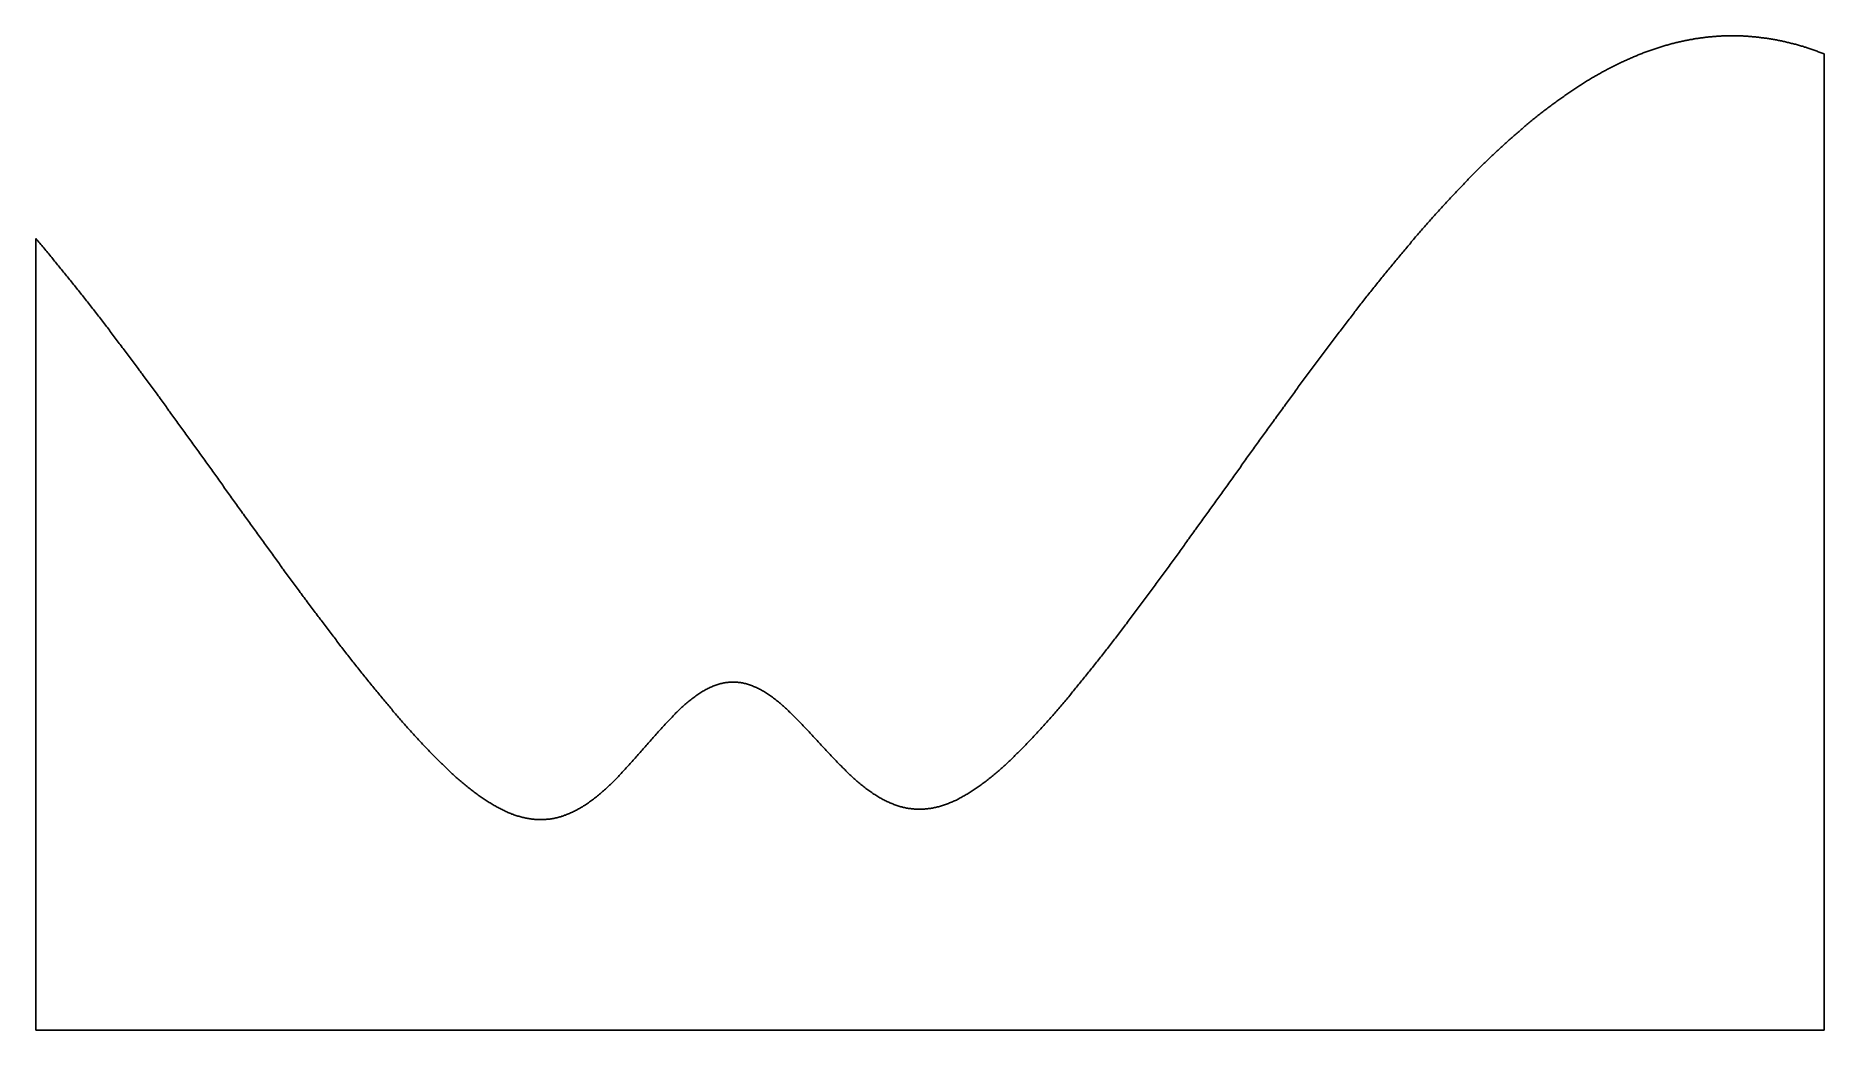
# Model space of a CAD drawing. Header units: millimetres. Extents: x -1200 to 599, y 0 to 1000.
import ezdxf

# ---------------------------------------------------------------- set-up
doc = ezdxf.new("R2010")
doc.units = ezdxf.units.MM

msp = doc.modelspace()

# ---------------------------------------------------------------- linework, layer by layer
for p, q in [((599, 981.7), (599, 0)), ((-1200, 796), (-1200, 0)), ((0, 0), (-1200, 0)), ((0, 0), (599, 0))]:
    msp.add_line(p, q)
msp.add_lwpolyline([(-1200, 796), (-1199, 794.8), (-1198, 793.7), (-1197, 792.5), (-1196, 791.3), (-1195, 790.1), (-1194, 789), (-1193, 787.8), (-1192, 786.6), (-1191, 785.4), (-1190, 784.2), (-1189, 783), (-1188, 781.8), (-1187, 780.6), (-1186, 779.4), (-1185, 778.2), (-1184, 777), (-1183, 775.8), (-1182, 774.6), (-1181, 773.4), (-1180, 772.2), (-1179, 771), (-1178, 769.8), (-1177, 768.5), (-1176, 767.3), (-1175, 766.1), (-1174, 764.9), (-1173, 763.6), (-1172, 762.4), (-1171, 761.2), (-1170, 760), (-1169, 758.7), (-1168, 757.5), (-1167, 756.2), (-1166, 755), (-1165, 753.8), (-1164, 752.5), (-1163, 751.3), (-1162, 750), (-1161, 748.8), (-1160, 747.5), (-1159, 746.3), (-1158, 745), (-1157, 743.7), (-1156, 742.5), (-1155, 741.2), (-1154, 740), (-1153, 738.7), (-1152, 737.4), (-1151, 736.2), (-1150, 734.9), (-1149, 733.6), (-1148, 732.3), (-1147, 731.1), (-1146, 729.8), (-1145, 728.5), (-1144, 727.2), (-1143, 725.9), (-1142, 724.7), (-1141, 723.4), (-1140, 722.1), (-1139, 720.8), (-1138, 719.5), (-1137, 718.2), (-1136, 716.9), (-1135, 715.6), (-1134, 714.3), (-1133, 713), (-1132, 711.7), (-1131, 710.4), (-1130, 709.1), (-1129, 707.8), (-1128, 706.5), (-1127, 705.2), (-1126, 703.9), (-1125, 702.6), (-1124, 701.3), (-1123, 699.9), (-1122, 698.6), (-1121, 697.3), (-1120, 696), (-1119, 694.7), (-1118, 693.4), (-1117, 692), (-1116, 690.7), (-1115, 689.4), (-1114, 688.1), (-1113, 686.7), (-1112, 685.4), (-1111, 684.1), (-1110, 682.7), (-1109, 681.4), (-1108, 680.1), (-1107, 678.7), (-1106, 677.4), (-1105, 676), (-1104, 674.7), (-1103, 673.4), (-1102, 672), (-1101, 670.7), (-1100, 669.3), (-1099, 668), (-1098, 666.6), (-1097, 665.3), (-1096, 663.9), (-1095, 662.6), (-1094, 661.2), (-1093, 659.9), (-1092, 658.5), (-1091, 657.2), (-1090, 655.8), (-1089, 654.5), (-1088, 653.1), (-1087, 651.8), (-1086, 650.4), (-1085, 649), (-1084, 647.7), (-1083, 646.3), (-1082, 645), (-1081, 643.6), (-1080, 642.2), (-1079, 640.9), (-1078, 639.5), (-1077, 638.1), (-1076, 636.8), (-1075, 635.4), (-1074, 634), (-1073, 632.6), (-1072, 631.3), (-1071, 629.9), (-1070, 628.5), (-1069, 627.2), (-1068, 625.8), (-1067, 624.4), (-1066, 623), (-1065, 621.7), (-1064, 620.3), (-1063, 618.9), (-1062, 617.5), (-1061, 616.1), (-1060, 614.8), (-1059, 613.4), (-1058, 612), (-1057, 610.6), (-1056, 609.2), (-1055, 607.8), (-1054, 606.5), (-1053, 605.1), (-1052, 603.7), (-1051, 602.3), (-1050, 600.9), (-1049, 599.5), (-1048, 598.2), (-1047, 596.8), (-1046, 595.4), (-1045, 594), (-1044, 592.6), (-1043, 591.2), (-1042, 589.8), (-1041, 588.4), (-1040, 587), (-1039, 585.7), (-1038, 584.3), (-1037, 582.9), (-1036, 581.5), (-1035, 580.1), (-1034, 578.7), (-1033, 577.3), (-1032, 575.9), (-1031, 574.5), (-1030, 573.1), (-1029, 571.7), (-1028, 570.3), (-1027, 568.9), (-1026, 567.5), (-1025, 566.2), (-1024, 564.8), (-1023, 563.4), (-1022, 562), (-1021, 560.6), (-1020, 559.2), (-1019, 557.8), (-1018, 556.4), (-1017, 555), (-1016, 553.6), (-1015, 552.2), (-1014, 550.8), (-1013, 549.4), (-1012, 548), (-1011, 546.6), (-1010, 545.2), (-1009, 543.8), (-1008, 542.4), (-1007, 541), (-1006, 539.7), (-1005, 538.3), (-1004, 536.9), (-1003, 535.5), (-1002, 534.1), (-1001, 532.7), (-1000, 531.3), (-999, 529.9), (-998, 528.5), (-997, 527.1), (-996, 525.7), (-995, 524.3), (-994, 522.9), (-993, 521.5), (-992, 520.1), (-991, 518.8), (-990, 517.4), (-989, 516), (-988, 514.6), (-987, 513.2), (-986, 511.8), (-985, 510.4), (-984, 509), (-983, 507.6), (-982, 506.2), (-981, 504.9), (-980, 503.5), (-979, 502.1), (-978, 500.7), (-977, 499.3), (-976, 497.9), (-975, 496.5), (-974, 495.2), (-973, 493.8), (-972, 492.4), (-971, 491), (-970, 489.6), (-969, 488.2), (-968, 486.9), (-967, 485.5), (-966, 484.1), (-965, 482.7), (-964, 481.3), (-963, 480), (-962, 478.6), (-961, 477.2), (-960, 475.8), (-959, 474.5), (-958, 473.1), (-957, 471.7), (-956, 470.3), (-955, 469), (-954, 467.6), (-953, 466.2), (-952, 464.8), (-951, 463.5), (-950, 462.1), (-949, 460.7), (-948, 459.4), (-947, 458), (-946, 456.6), (-945, 455.3), (-944, 453.9), (-943, 452.6), (-942, 451.2), (-941, 449.8), (-940, 448.5), (-939, 447.1), (-938, 445.8), (-937, 444.4), (-936, 443.1), (-935, 441.7), (-934, 440.3), (-933, 439), (-932, 437.6), (-931, 436.3), (-930, 435), (-929, 433.6), (-928, 432.3), (-927, 430.9), (-926, 429.6), (-925, 428.2), (-924, 426.9), (-923, 425.5), (-922, 424.2), (-921, 422.9), (-920, 421.5), (-919, 420.2), (-918, 418.9), (-917, 417.5), (-916, 416.2), (-915, 414.9), (-914, 413.5), (-913, 412.2), (-912, 410.9), (-911, 409.6), (-910, 408.2), (-909, 406.9), (-908, 405.6), (-907, 404.3), (-906, 403), (-905, 401.7), (-904, 400.3), (-903, 399), (-902, 397.7), (-901, 396.4), (-900, 395.1), (-899, 393.8), (-898, 392.5), (-897, 391.2), (-896, 389.9), (-895, 388.6), (-894, 387.3), (-893, 386), (-892, 384.7), (-891, 383.4), (-890, 382.1), (-889, 380.8), (-888, 379.6), (-887, 378.3), (-886, 377), (-885, 375.7), (-884, 374.4), (-883, 373.1), (-882, 371.9), (-881, 370.6), (-880, 369.3), (-879, 368.1), (-878, 366.8), (-877, 365.5), (-876, 364.3), (-875, 363), (-874, 361.7), (-873, 360.5), (-872, 359.2), (-871, 358), (-870, 356.7), (-869, 355.5), (-868, 354.2), (-867, 353), (-866, 351.7), (-865, 350.5), (-864, 349.3), (-863, 348), (-862, 346.8), (-861, 345.6), (-860, 344.3), (-859, 343.1), (-858, 341.9), (-857, 340.7), (-856, 339.5), (-855, 338.2), (-854, 337), (-853, 335.8), (-852, 334.6), (-851, 333.4), (-850, 332.2), (-849, 331), (-848, 329.8), (-847, 328.6), (-846, 327.4), (-845, 326.2), (-844, 325.1), (-843, 323.9), (-842, 322.7), (-841, 321.5), (-840, 320.3), (-839, 319.2), (-838, 318), (-837, 316.8), (-836, 315.7), (-835, 314.5), (-834, 313.4), (-833, 312.2), (-832, 311.1), (-831, 309.9), (-830, 308.8), (-829, 307.6), (-828, 306.5), (-827, 305.4), (-826, 304.2), (-825, 303.1), (-824, 302), (-823, 300.9), (-822, 299.8), (-821, 298.7), (-820, 297.6), (-819, 296.5), (-818, 295.4), (-817, 294.3), (-816, 293.2), (-815, 292.1), (-814, 291), (-813, 289.9), (-812, 288.9), (-811, 287.8), (-810, 286.7), (-809, 285.7), (-808, 284.6), (-807, 283.5), (-806, 282.5), (-805, 281.5), (-804, 280.4), (-803, 279.4), (-802, 278.4), (-801, 277.3), (-800, 276.3), (-799, 275.3), (-798, 274.3), (-797, 273.3), (-796, 272.3), (-795, 271.3), (-794, 270.3), (-793, 269.3), (-792, 268.3), (-791, 267.4), (-790, 266.4), (-789, 265.4), (-788, 264.5), (-787, 263.5), (-786, 262.6), (-785, 261.6), (-784, 260.7), (-783, 259.8), (-782, 258.8), (-781, 257.9), (-780, 257), (-779, 256.1), (-778, 255.2), (-777, 254.3), (-776, 253.4), (-775, 252.6), (-774, 251.7), (-773, 250.8), (-772, 250), (-771, 249.1), (-770, 248.3), (-769, 247.4), (-768, 246.6), (-767, 245.8), (-766, 245), (-765, 244.2), (-764, 243.4), (-763, 242.6), (-762, 241.8), (-761, 241), (-760, 240.3), (-759, 239.5), (-758, 238.7), (-757, 238), (-756, 237.3), (-755, 236.5), (-754, 235.8), (-753, 235.1), (-752, 234.4), (-751, 233.7), (-750, 233), (-749, 232.3), (-748, 231.7), (-747, 231), (-746, 230.4), (-745, 229.7), (-744, 229.1), (-743, 228.5), (-742, 227.9), (-741, 227.3), (-740, 226.7), (-739, 226.1), (-738, 225.5), (-737, 225), (-736, 224.4), (-735, 223.9), (-734, 223.3), (-733, 222.8), (-732, 222.3), (-731, 221.8), (-730, 221.3), (-729, 220.8), (-728, 220.4), (-727, 219.9), (-726, 219.5), (-725, 219.1), (-724, 218.6), (-723, 218.2), (-722, 217.8), (-721, 217.4), (-720, 217.1), (-719, 216.7), (-718, 216.4), (-717, 216), (-716, 215.7), (-715, 215.4), (-714, 215.1), (-713, 214.8), (-712, 214.5), (-711, 214.3), (-710, 214), (-709, 213.8), (-708, 213.5), (-707, 213.3), (-706, 213.1), (-705, 213), (-704, 212.8), (-703, 212.6), (-702, 212.5), (-701, 212.3), (-700, 212.2), (-699, 212.1), (-698, 212), (-697, 212), (-696, 211.9), (-695, 211.9), (-694, 211.8), (-693, 211.8), (-692, 211.8), (-691, 211.8), (-690, 211.8), (-689, 211.9), (-688, 211.9), (-687, 212), (-686, 212.1), (-685, 212.2), (-684, 212.3), (-683, 212.4), (-682, 212.5), (-681, 212.7), (-680, 212.9), (-679, 213), (-678, 213.2), (-677, 213.5), (-676, 213.7), (-675, 213.9), (-674, 214.2), (-673, 214.5), (-672, 214.7), (-671, 215.1), (-670, 215.4), (-669, 215.7), (-668, 216.1), (-667, 216.4), (-666, 216.8), (-665, 217.2), (-664, 217.6), (-663, 218), (-662, 218.5), (-661, 218.9), (-660, 219.4), (-659, 219.9), (-658, 220.3), (-657, 220.9), (-656, 221.4), (-655, 221.9), (-654, 222.5), (-653, 223), (-652, 223.6), (-651, 224.2), (-650, 224.8), (-649, 225.5), (-648, 226.1), (-647, 226.8), (-646, 227.4), (-645, 228.1), (-644, 228.8), (-643, 229.5), (-642, 230.2), (-641, 231), (-640, 231.7), (-639, 232.5), (-638, 233.2), (-637, 234), (-636, 234.8), (-635, 235.6), (-634, 236.4), (-633, 237.3), (-632, 238.1), (-631, 239), (-630, 239.9), (-629, 240.7), (-628, 241.6), (-627, 242.5), (-626, 243.5), (-625, 244.4), (-624, 245.3), (-623, 246.3), (-622, 247.2), (-621, 248.2), (-620, 249.2), (-619, 250.1), (-618, 251.1), (-617, 252.1), (-616, 253.2), (-615, 254.2), (-614, 255.2), (-613, 256.2), (-612, 257.3), (-611, 258.3), (-610, 259.4), (-609, 260.5), (-608, 261.5), (-607, 262.6), (-606, 263.7), (-605, 264.8), (-604, 265.9), (-603, 267), (-602, 268.1), (-601, 269.2), (-600, 270.3), (-599, 271.4), (-598, 272.6), (-597, 273.7), (-596, 274.8), (-595, 276), (-594, 277.1), (-593, 278.2), (-592, 279.4), (-591, 280.5), (-590, 281.7), (-589, 282.8), (-588, 284), (-587, 285.1), (-586, 286.2), (-585, 287.4), (-584, 288.5), (-583, 289.7), (-582, 290.8), (-581, 292), (-580, 293.1), (-579, 294.2), (-578, 295.4), (-577, 296.5), (-576, 297.6), (-575, 298.8), (-574, 299.9), (-573, 301), (-572, 302.1), (-571, 303.2), (-570, 304.3), (-569, 305.4), (-568, 306.5), (-567, 307.6), (-566, 308.7), (-565, 309.7), (-564, 310.8), (-563, 311.8), (-562, 312.9), (-561, 313.9), (-560, 314.9), (-559, 316), (-558, 317), (-557, 318), (-556, 319), (-555, 319.9), (-554, 320.9), (-553, 321.9), (-552, 322.8), (-551, 323.7), (-550, 324.7), (-549, 325.6), (-548, 326.5), (-547, 327.4), (-546, 328.2), (-545, 329.1), (-544, 329.9), (-543, 330.8), (-542, 331.6), (-541, 332.4), (-540, 333.2), (-539, 333.9), (-538, 334.7), (-537, 335.4), (-536, 336.2), (-535, 336.9), (-534, 337.6), (-533, 338.2), (-532, 338.9), (-531, 339.5), (-530, 340.2), (-529, 340.8), (-528, 341.4), (-527, 341.9), (-526, 342.5), (-525, 343), (-524, 343.5), (-523, 344), (-522, 344.5), (-521, 345), (-520, 345.4), (-519, 345.9), (-518, 346.3), (-517, 346.6), (-516, 347), (-515, 347.4), (-514, 347.7), (-513, 348), (-512, 348.3), (-511, 348.5), (-510, 348.8), (-509, 349), (-508, 349.2), (-507, 349.4), (-506, 349.6), (-505, 349.7), (-504, 349.8), (-503, 349.9), (-502, 350), (-501, 350.1), (-500, 350.1), (-499, 350.1), (-498, 350.1), (-497, 350.1), (-496, 350), (-495, 350), (-494, 349.9), (-493, 349.8), (-492, 349.7), (-491, 349.5), (-490, 349.4), (-489, 349.2), (-488, 349), (-487, 348.7), (-486, 348.5), (-485, 348.2), (-484, 347.9), (-483, 347.6), (-482, 347.3), (-481, 347), (-480, 346.6), (-479, 346.2), (-478, 345.8), (-477, 345.4), (-476, 344.9), (-475, 344.5), (-474, 344), (-473, 343.5), (-472, 343), (-471, 342.5), (-470, 341.9), (-469, 341.3), (-468, 340.8), (-467, 340.2), (-466, 339.5), (-465, 338.9), (-464, 338.3), (-463, 337.6), (-462, 336.9), (-461, 336.2), (-460, 335.5), (-459, 334.8), (-458, 334), (-457, 333.3), (-456, 332.5), (-455, 331.7), (-454, 330.9), (-453, 330.1), (-452, 329.3), (-451, 328.4), (-450, 327.6), (-449, 326.7), (-448, 325.8), (-447, 324.9), (-446, 324), (-445, 323.1), (-444, 322.2), (-443, 321.3), (-442, 320.3), (-441, 319.4), (-440, 318.4), (-439, 317.4), (-438, 316.5), (-437, 315.5), (-436, 314.5), (-435, 313.5), (-434, 312.5), (-433, 311.4), (-432, 310.4), (-431, 309.4), (-430, 308.3), (-429, 307.3), (-428, 306.2), (-427, 305.2), (-426, 304.1), (-425, 303.1), (-424, 302), (-423, 300.9), (-422, 299.9), (-421, 298.8), (-420, 297.7), (-419, 296.6), (-418, 295.5), (-417, 294.4), (-416, 293.4), (-415, 292.3), (-414, 291.2), (-413, 290.1), (-412, 289), (-411, 287.9), (-410, 286.8), (-409, 285.7), (-408, 284.6), (-407, 283.6), (-406, 282.5), (-405, 281.4), (-404, 280.3), (-403, 279.2), (-402, 278.2), (-401, 277.1), (-400, 276), (-399, 275), (-398, 273.9), (-397, 272.9), (-396, 271.8), (-395, 270.8), (-394, 269.7), (-393, 268.7), (-392, 267.7), (-391, 266.7), (-390, 265.7), (-389, 264.6), (-388, 263.6), (-387, 262.7), (-386, 261.7), (-385, 260.7), (-384, 259.7), (-383, 258.8), (-382, 257.8), (-381, 256.9), (-380, 256), (-379, 255), (-378, 254.1), (-377, 253.2), (-376, 252.3), (-375, 251.4), (-374, 250.6), (-373, 249.7), (-372, 248.9), (-371, 248), (-370, 247.2), (-369, 246.4), (-368, 245.6), (-367, 244.8), (-366, 244), (-365, 243.2), (-364, 242.5), (-363, 241.7), (-362, 241), (-361, 240.3), (-360, 239.6), (-359, 238.9), (-358, 238.2), (-357, 237.5), (-356, 236.9), (-355, 236.2), (-354, 235.6), (-353, 235), (-352, 234.4), (-351, 233.8), (-350, 233.2), (-349, 232.7), (-348, 232.1), (-347, 231.6), (-346, 231.1), (-345, 230.6), (-344, 230.1), (-343, 229.6), (-342, 229.2), (-341, 228.7), (-340, 228.3), (-339, 227.9), (-338, 227.5), (-337, 227.1), (-336, 226.7), (-335, 226.3), (-334, 226), (-333, 225.7), (-332, 225.4), (-331, 225.1), (-330, 224.8), (-329, 224.5), (-328, 224.3), (-327, 224), (-326, 223.8), (-325, 223.6), (-324, 223.4), (-323, 223.2), (-322, 223.1), (-321, 222.9), (-320, 222.8), (-319, 222.6), (-318, 222.5), (-317, 222.5), (-316, 222.4), (-315, 222.3), (-314, 222.3), (-313, 222.2), (-312, 222.2), (-311, 222.2), (-310, 222.2), (-309, 222.2), (-308, 222.3), (-307, 222.3), (-306, 222.4), (-305, 222.5), (-304, 222.6), (-303, 222.7), (-302, 222.8), (-301, 223), (-300, 223.1), (-299, 223.3), (-298, 223.4), (-297, 223.6), (-296, 223.8), (-295, 224.1), (-294, 224.3), (-293, 224.5), (-292, 224.8), (-291, 225.1), (-290, 225.3), (-289, 225.6), (-288, 225.9), (-287, 226.3), (-286, 226.6), (-285, 227), (-284, 227.3), (-283, 227.7), (-282, 228.1), (-281, 228.5), (-280, 228.9), (-279, 229.3), (-278, 229.7), (-277, 230.2), (-276, 230.6), (-275, 231.1), (-274, 231.5), (-273, 232), (-272, 232.5), (-271, 233), (-270, 233.6), (-269, 234.1), (-268, 234.6), (-267, 235.2), (-266, 235.8), (-265, 236.3), (-264, 236.9), (-263, 237.5), (-262, 238.1), (-261, 238.7), (-260, 239.3), (-259, 240), (-258, 240.6), (-257, 241.3), (-256, 241.9), (-255, 242.6), (-254, 243.3), (-253, 244), (-252, 244.7), (-251, 245.4), (-250, 246.1), (-249, 246.8), (-248, 247.6), (-247, 248.3), (-246, 249.1), (-245, 249.8), (-244, 250.6), (-243, 251.4), (-242, 252.2), (-241, 253), (-240, 253.8), (-239, 254.6), (-238, 255.4), (-237, 256.2), (-236, 257), (-235, 257.9), (-234, 258.7), (-233, 259.6), (-232, 260.4), (-231, 261.3), (-230, 262.2), (-229, 263.1), (-228, 264), (-227, 264.9), (-226, 265.8), (-225, 266.7), (-224, 267.6), (-223, 268.5), (-222, 269.4), (-221, 270.4), (-220, 271.3), (-219, 272.3), (-218, 273.2), (-217, 274.2), (-216, 275.1), (-215, 276.1), (-214, 277.1), (-213, 278.1), (-212, 279), (-211, 280), (-210, 281), (-209, 282), (-208, 283.1), (-207, 284.1), (-206, 285.1), (-205, 286.1), (-204, 287.1), (-203, 288.2), (-202, 289.2), (-201, 290.3), (-200, 291.3), (-199, 292.4), (-198, 293.4), (-197, 294.5), (-196, 295.6), (-195, 296.6), (-194, 297.7), (-193, 298.8), (-192, 299.9), (-191, 301), (-190, 302.1), (-189, 303.2), (-188, 304.3), (-187, 305.4), (-186, 306.5), (-185, 307.6), (-184, 308.7), (-183, 309.8), (-182, 311), (-181, 312.1), (-180, 313.2), (-179, 314.4), (-178, 315.5), (-177, 316.6), (-176, 317.8), (-175, 318.9), (-174, 320.1), (-173, 321.3), (-172, 322.4), (-171, 323.6), (-170, 324.8), (-169, 325.9), (-168, 327.1), (-167, 328.3), (-166, 329.5), (-165, 330.6), (-164, 331.8), (-163, 333), (-162, 334.2), (-161, 335.4), (-160, 336.6), (-159, 337.8), (-158, 339), (-157, 340.2), (-156, 341.4), (-155, 342.7), (-154, 343.9), (-153, 345.1), (-152, 346.3), (-151, 347.5), (-150, 348.8), (-149, 350), (-148, 351.2), (-147, 352.5), (-146, 353.7), (-145, 354.9), (-144, 356.2), (-143, 357.4), (-142, 358.7), (-141, 359.9), (-140, 361.2), (-139, 362.4), (-138, 363.7), (-137, 364.9), (-136, 366.2), (-135, 367.4), (-134, 368.7), (-133, 370), (-132, 371.2), (-131, 372.5), (-130, 373.8), (-129, 375.1), (-128, 376.3), (-127, 377.6), (-126, 378.9), (-125, 380.2), (-124, 381.5), (-123, 382.7), (-122, 384), (-121, 385.3), (-120, 386.6), (-119, 387.9), (-118, 389.2), (-117, 390.5), (-116, 391.8), (-115, 393.1), (-114, 394.4), (-113, 395.7), (-112, 397), (-111, 398.3), (-110, 399.6), (-109, 400.9), (-108, 402.3), (-107, 403.6), (-106, 404.9), (-105, 406.2), (-104, 407.5), (-103, 408.8), (-102, 410.2), (-101, 411.5), (-100, 412.8), (-99, 414.1), (-98, 415.5), (-97, 416.8), (-96, 418.1), (-95, 419.5), (-94, 420.8), (-93, 422.1), (-92, 423.5), (-91, 424.8), (-90, 426.1), (-89, 427.5), (-88, 428.8), (-87, 430.2), (-86, 431.5), (-85, 432.8), (-84, 434.2), (-83, 435.5), (-82, 436.9), (-81, 438.2), (-80, 439.6), (-79, 440.9), (-78, 442.3), (-77, 443.6), (-76, 445), (-75, 446.3), (-74, 447.7), (-73, 449.1), (-72, 450.4), (-71, 451.8), (-70, 453.1), (-69, 454.5), (-68, 455.9), (-67, 457.2), (-66, 458.6), (-65, 460), (-64, 461.3), (-63, 462.7), (-62, 464.1), (-61, 465.4), (-60, 466.8), (-59, 468.2), (-58, 469.5), (-57, 470.9), (-56, 472.3), (-55, 473.7), (-54, 475), (-53, 476.4), (-52, 477.8), (-51, 479.2), (-50, 480.5), (-49, 481.9), (-48, 483.3), (-47, 484.7), (-46, 486.1), (-45, 487.4), (-44, 488.8), (-43, 490.2), (-42, 491.6), (-41, 493), (-40, 494.3), (-39, 495.7), (-38, 497.1), (-37, 498.5), (-36, 499.9), (-35, 501.3), (-34, 502.7), (-33, 504), (-32, 505.4), (-31, 506.8), (-30, 508.2), (-29, 509.6), (-28, 511), (-27, 512.4), (-26, 513.8), (-25, 515.2), (-24, 516.6), (-23, 517.9), (-22, 519.3), (-21, 520.7), (-20, 522.1), (-19, 523.5), (-18, 524.9), (-17, 526.3), (-16, 527.7), (-15, 529.1), (-14, 530.5), (-13, 531.9), (-12, 533.3), (-11, 534.7), (-10, 536.1), (-9, 537.4), (-8, 538.8), (-7, 540.2), (-6, 541.6), (-5, 543), (-4, 544.4), (-3, 545.8), (-2, 547.2), (-1, 548.6), (0, 550), (1, 551.4), (2, 552.8), (3, 554.2), (4, 555.6), (5, 557), (6, 558.4), (7, 559.8), (8, 561.2), (9, 562.6), (10, 563.9), (11, 565.3), (12, 566.7), (13, 568.1), (14, 569.5), (15, 570.9), (16, 572.3), (17, 573.7), (18, 575.1), (19, 576.5), (20, 577.9), (21, 579.3), (22, 580.7), (23, 582.1), (24, 583.4), (25, 584.8), (26, 586.2), (27, 587.6), (28, 589), (29, 590.4), (30, 591.8), (31, 593.2), (32, 594.6), (33, 596), (34, 597.3), (35, 598.7), (36, 600.1), (37, 601.5), (38, 602.9), (39, 604.3), (40, 605.7), (41, 607), (42, 608.4), (43, 609.8), (44, 611.2), (45, 612.6), (46, 614), (47, 615.3), (48, 616.7), (49, 618.1), (50, 619.5), (51, 620.8), (52, 622.2), (53, 623.6), (54, 625), (55, 626.4), (56, 627.7), (57, 629.1), (58, 630.5), (59, 631.8), (60, 633.2), (61, 634.6), (62, 636), (63, 637.3), (64, 638.7), (65, 640.1), (66, 641.4), (67, 642.8), (68, 644.2), (69, 645.5), (70, 646.9), (71, 648.2), (72, 649.6), (73, 651), (74, 652.3), (75, 653.7), (76, 655), (77, 656.4), (78, 657.8), (79, 659.1), (80, 660.5), (81, 661.8), (82, 663.2), (83, 664.5), (84, 665.9), (85, 667.2), (86, 668.6), (87, 669.9), (88, 671.2), (89, 672.6), (90, 673.9), (91, 675.3), (92, 676.6), (93, 677.9), (94, 679.3), (95, 680.6), (96, 682), (97, 683.3), (98, 684.6), (99, 685.9), (100, 687.3), (101, 688.6), (102, 689.9), (103, 691.3), (104, 692.6), (105, 693.9), (106, 695.2), (107, 696.5), (108, 697.9), (109, 699.2), (110, 700.5), (111, 701.8), (112, 703.1), (113, 704.4), (114, 705.7), (115, 707), (116, 708.4), (117, 709.7), (118, 711), (119, 712.3), (120, 713.6), (121, 714.9), (122, 716.2), (123, 717.5), (124, 718.8), (125, 720), (126, 721.3), (127, 722.6), (128, 723.9), (129, 725.2), (130, 726.5), (131, 727.8), (132, 729), (133, 730.3), (134, 731.6), (135, 732.9), (136, 734.1), (137, 735.4), (138, 736.7), (139, 738), (140, 739.2), (141, 740.5), (142, 741.8), (143, 743), (144, 744.3), (145, 745.5), (146, 746.8), (147, 748), (148, 749.3), (149, 750.5), (150, 751.8), (151, 753), (152, 754.3), (153, 755.5), (154, 756.8), (155, 758), (156, 759.2), (157, 760.5), (158, 761.7), (159, 762.9), (160, 764.2), (161, 765.4), (162, 766.6), (163, 767.8), (164, 769.1), (165, 770.3), (166, 771.5), (167, 772.7), (168, 773.9), (169, 775.1), (170, 776.3), (171, 777.5), (172, 778.7), (173, 779.9), (174, 781.1), (175, 782.3), (176, 783.5), (177, 784.7), (178, 785.9), (179, 787.1), (180, 788.3), (181, 789.5), (182, 790.6), (183, 791.8), (184, 793), (185, 794.2), (186, 795.3), (187, 796.5), (188, 797.7), (189, 798.8), (190, 800), (191, 801.1), (192, 802.3), (193, 803.5), (194, 804.6), (195, 805.8), (196, 806.9), (197, 808), (198, 809.2), (199, 810.3), (200, 811.5), (201, 812.6), (202, 813.7), (203, 814.9), (204, 816), (205, 817.1), (206, 818.2), (207, 819.4), (208, 820.5), (209, 821.6), (210, 822.7), (211, 823.8), (212, 824.9), (213, 826), (214, 827.1), (215, 828.2), (216, 829.3), (217, 830.4), (218, 831.5), (219, 832.6), (220, 833.7), (221, 834.7), (222, 835.8), (223, 836.9), (224, 838), (225, 839), (226, 840.1), (227, 841.2), (228, 842.2), (229, 843.3), (230, 844.3), (231, 845.4), (232, 846.5), (233, 847.5), (234, 848.5), (235, 849.6), (236, 850.6), (237, 851.7), (238, 852.7), (239, 853.7), (240, 854.8), (241, 855.8), (242, 856.8), (243, 857.8), (244, 858.8), (245, 859.9), (246, 860.9), (247, 861.9), (248, 862.9), (249, 863.9), (250, 864.9), (251, 865.9), (252, 866.9), (253, 867.8), (254, 868.8), (255, 869.8), (256, 870.8), (257, 871.8), (258, 872.7), (259, 873.7), (260, 874.7), (261, 875.6), (262, 876.6), (263, 877.6), (264, 878.5), (265, 879.5), (266, 880.4), (267, 881.4), (268, 882.3), (269, 883.3), (270, 884.2), (271, 885.1), (272, 886), (273, 887), (274, 887.9), (275, 888.8), (276, 889.7), (277, 890.6), (278, 891.6), (279, 892.5), (280, 893.4), (281, 894.3), (282, 895.2), (283, 896.1), (284, 896.9), (285, 897.8), (286, 898.7), (287, 899.6), (288, 900.5), (289, 901.3), (290, 902.2), (291, 903.1), (292, 903.9), (293, 904.8), (294, 905.7), (295, 906.5), (296, 907.4), (297, 908.2), (298, 909.1), (299, 909.9), (300, 910.7), (301, 911.6), (302, 912.4), (303, 913.2), (304, 914), (305, 914.9), (306, 915.7), (307, 916.5), (308, 917.3), (309, 918.1), (310, 918.9), (311, 919.7), (312, 920.5), (313, 921.3), (314, 922.1), (315, 922.8), (316, 923.6), (317, 924.4), (318, 925.2), (319, 925.9), (320, 926.7), (321, 927.5), (322, 928.2), (323, 929), (324, 929.7), (325, 930.5), (326, 931.2), (327, 932), (328, 932.7), (329, 933.4), (330, 934.2), (331, 934.9), (332, 935.6), (333, 936.3), (334, 937), (335, 937.7), (336, 938.4), (337, 939.1), (338, 939.8), (339, 940.5), (340, 941.2), (341, 941.9), (342, 942.6), (343, 943.3), (344, 944), (345, 944.6), (346, 945.3), (347, 946), (348, 946.6), (349, 947.3), (350, 947.9), (351, 948.6), (352, 949.2), (353, 949.9), (354, 950.5), (355, 951.1), (356, 951.8), (357, 952.4), (358, 953), (359, 953.6), (360, 954.3), (361, 954.9), (362, 955.5), (363, 956.1), (364, 956.7), (365, 957.3), (366, 957.9), (367, 958.5), (368, 959), (369, 959.6), (370, 960.2), (371, 960.8), (372, 961.3), (373, 961.9), (374, 962.5), (375, 963), (376, 963.6), (377, 964.1), (378, 964.7), (379, 965.2), (380, 965.7), (381, 966.3), (382, 966.8), (383, 967.3), (384, 967.8), (385, 968.3), (386, 968.9), (387, 969.4), (388, 969.9), (389, 970.4), (390, 970.9), (391, 971.4), (392, 971.8), (393, 972.3), (394, 972.8), (395, 973.3), (396, 973.8), (397, 974.2), (398, 974.7), (399, 975.1), (400, 975.6), (401, 976.1), (402, 976.5), (403, 976.9), (404, 977.4), (405, 977.8), (406, 978.2), (407, 978.7), (408, 979.1), (409, 979.5), (410, 979.9), (411, 980.3), (412, 980.7), (413, 981.1), (414, 981.5), (415, 981.9), (416, 982.3), (417, 982.7), (418, 983.1), (419, 983.5), (420, 983.8), (421, 984.2), (422, 984.6), (423, 984.9), (424, 985.3), (425, 985.6), (426, 986), (427, 986.3), (428, 986.7), (429, 987), (430, 987.3), (431, 987.7), (432, 988), (433, 988.3), (434, 988.6), (435, 988.9), (436, 989.2), (437, 989.5), (438, 989.8), (439, 990.1), (440, 990.4), (441, 990.7), (442, 991), (443, 991.3), (444, 991.5), (445, 991.8), (446, 992.1), (447, 992.3), (448, 992.6), (449, 992.8), (450, 993.1), (451, 993.3), (452, 993.5), (453, 993.8), (454, 994), (455, 994.2), (456, 994.5), (457, 994.7), (458, 994.9), (459, 995.1), (460, 995.3), (461, 995.5), (462, 995.7), (463, 995.9), (464, 996.1), (465, 996.2), (466, 996.4), (467, 996.6), (468, 996.8), (469, 996.9), (470, 997.1), (471, 997.2), (472, 997.4), (473, 997.5), (474, 997.7), (475, 997.8), (476, 998), (477, 998.1), (478, 998.2), (479, 998.3), (480, 998.5), (481, 998.6), (482, 998.7), (483, 998.8), (484, 998.9), (485, 999), (486, 999.1), (487, 999.2), (488, 999.2), (489, 999.3), (490, 999.4), (491, 999.5), (492, 999.5), (493, 999.6), (494, 999.7), (495, 999.7), (496, 999.8), (497, 999.8), (498, 999.8), (499, 999.9), (500, 999.9), (501, 999.9), (502, 1000), (503, 1000), (504, 1000), (505, 1000), (506, 1000), (507, 1000), (508, 1000), (509, 1000), (510, 1000), (511, 1000), (512, 999.9), (513, 999.9), (514, 999.9), (515, 999.9), (516, 999.8), (517, 999.8), (518, 999.7), (519, 999.7), (520, 999.6), (521, 999.6), (522, 999.5), (523, 999.4), (524, 999.4), (525, 999.3), (526, 999.2), (527, 999.1), (528, 999), (529, 998.9), (530, 998.8), (531, 998.7), (532, 998.6), (533, 998.5), (534, 998.4), (535, 998.3), (536, 998.1), (537, 998), (538, 997.9), (539, 997.7), (540, 997.6), (541, 997.5), (542, 997.3), (543, 997.2), (544, 997), (545, 996.8), (546, 996.7), (547, 996.5), (548, 996.3), (549, 996.1), (550, 996), (551, 995.8), (552, 995.6), (553, 995.4), (554, 995.2), (555, 995), (556, 994.8), (557, 994.5), (558, 994.3), (559, 994.1), (560, 993.9), (561, 993.6), (562, 993.4), (563, 993.2), (564, 992.9), (565, 992.7), (566, 992.4), (567, 992.2), (568, 991.9), (569, 991.6), (570, 991.4), (571, 991.1), (572, 990.8), (573, 990.5), (574, 990.2), (575, 990), (576, 989.7), (577, 989.4), (578, 989.1), (579, 988.7), (580, 988.4), (581, 988.1), (582, 987.8), (583, 987.5), (584, 987.1), (585, 986.8), (586, 986.5), (587, 986.1), (588, 985.8), (589, 985.4), (590, 985.1), (591, 984.7), (592, 984.4), (593, 984), (594, 983.6), (595, 983.2), (596, 982.9), (597, 982.5), (598, 982.1), (599, 981.7)])

doc.saveas('drawing.dxf')
